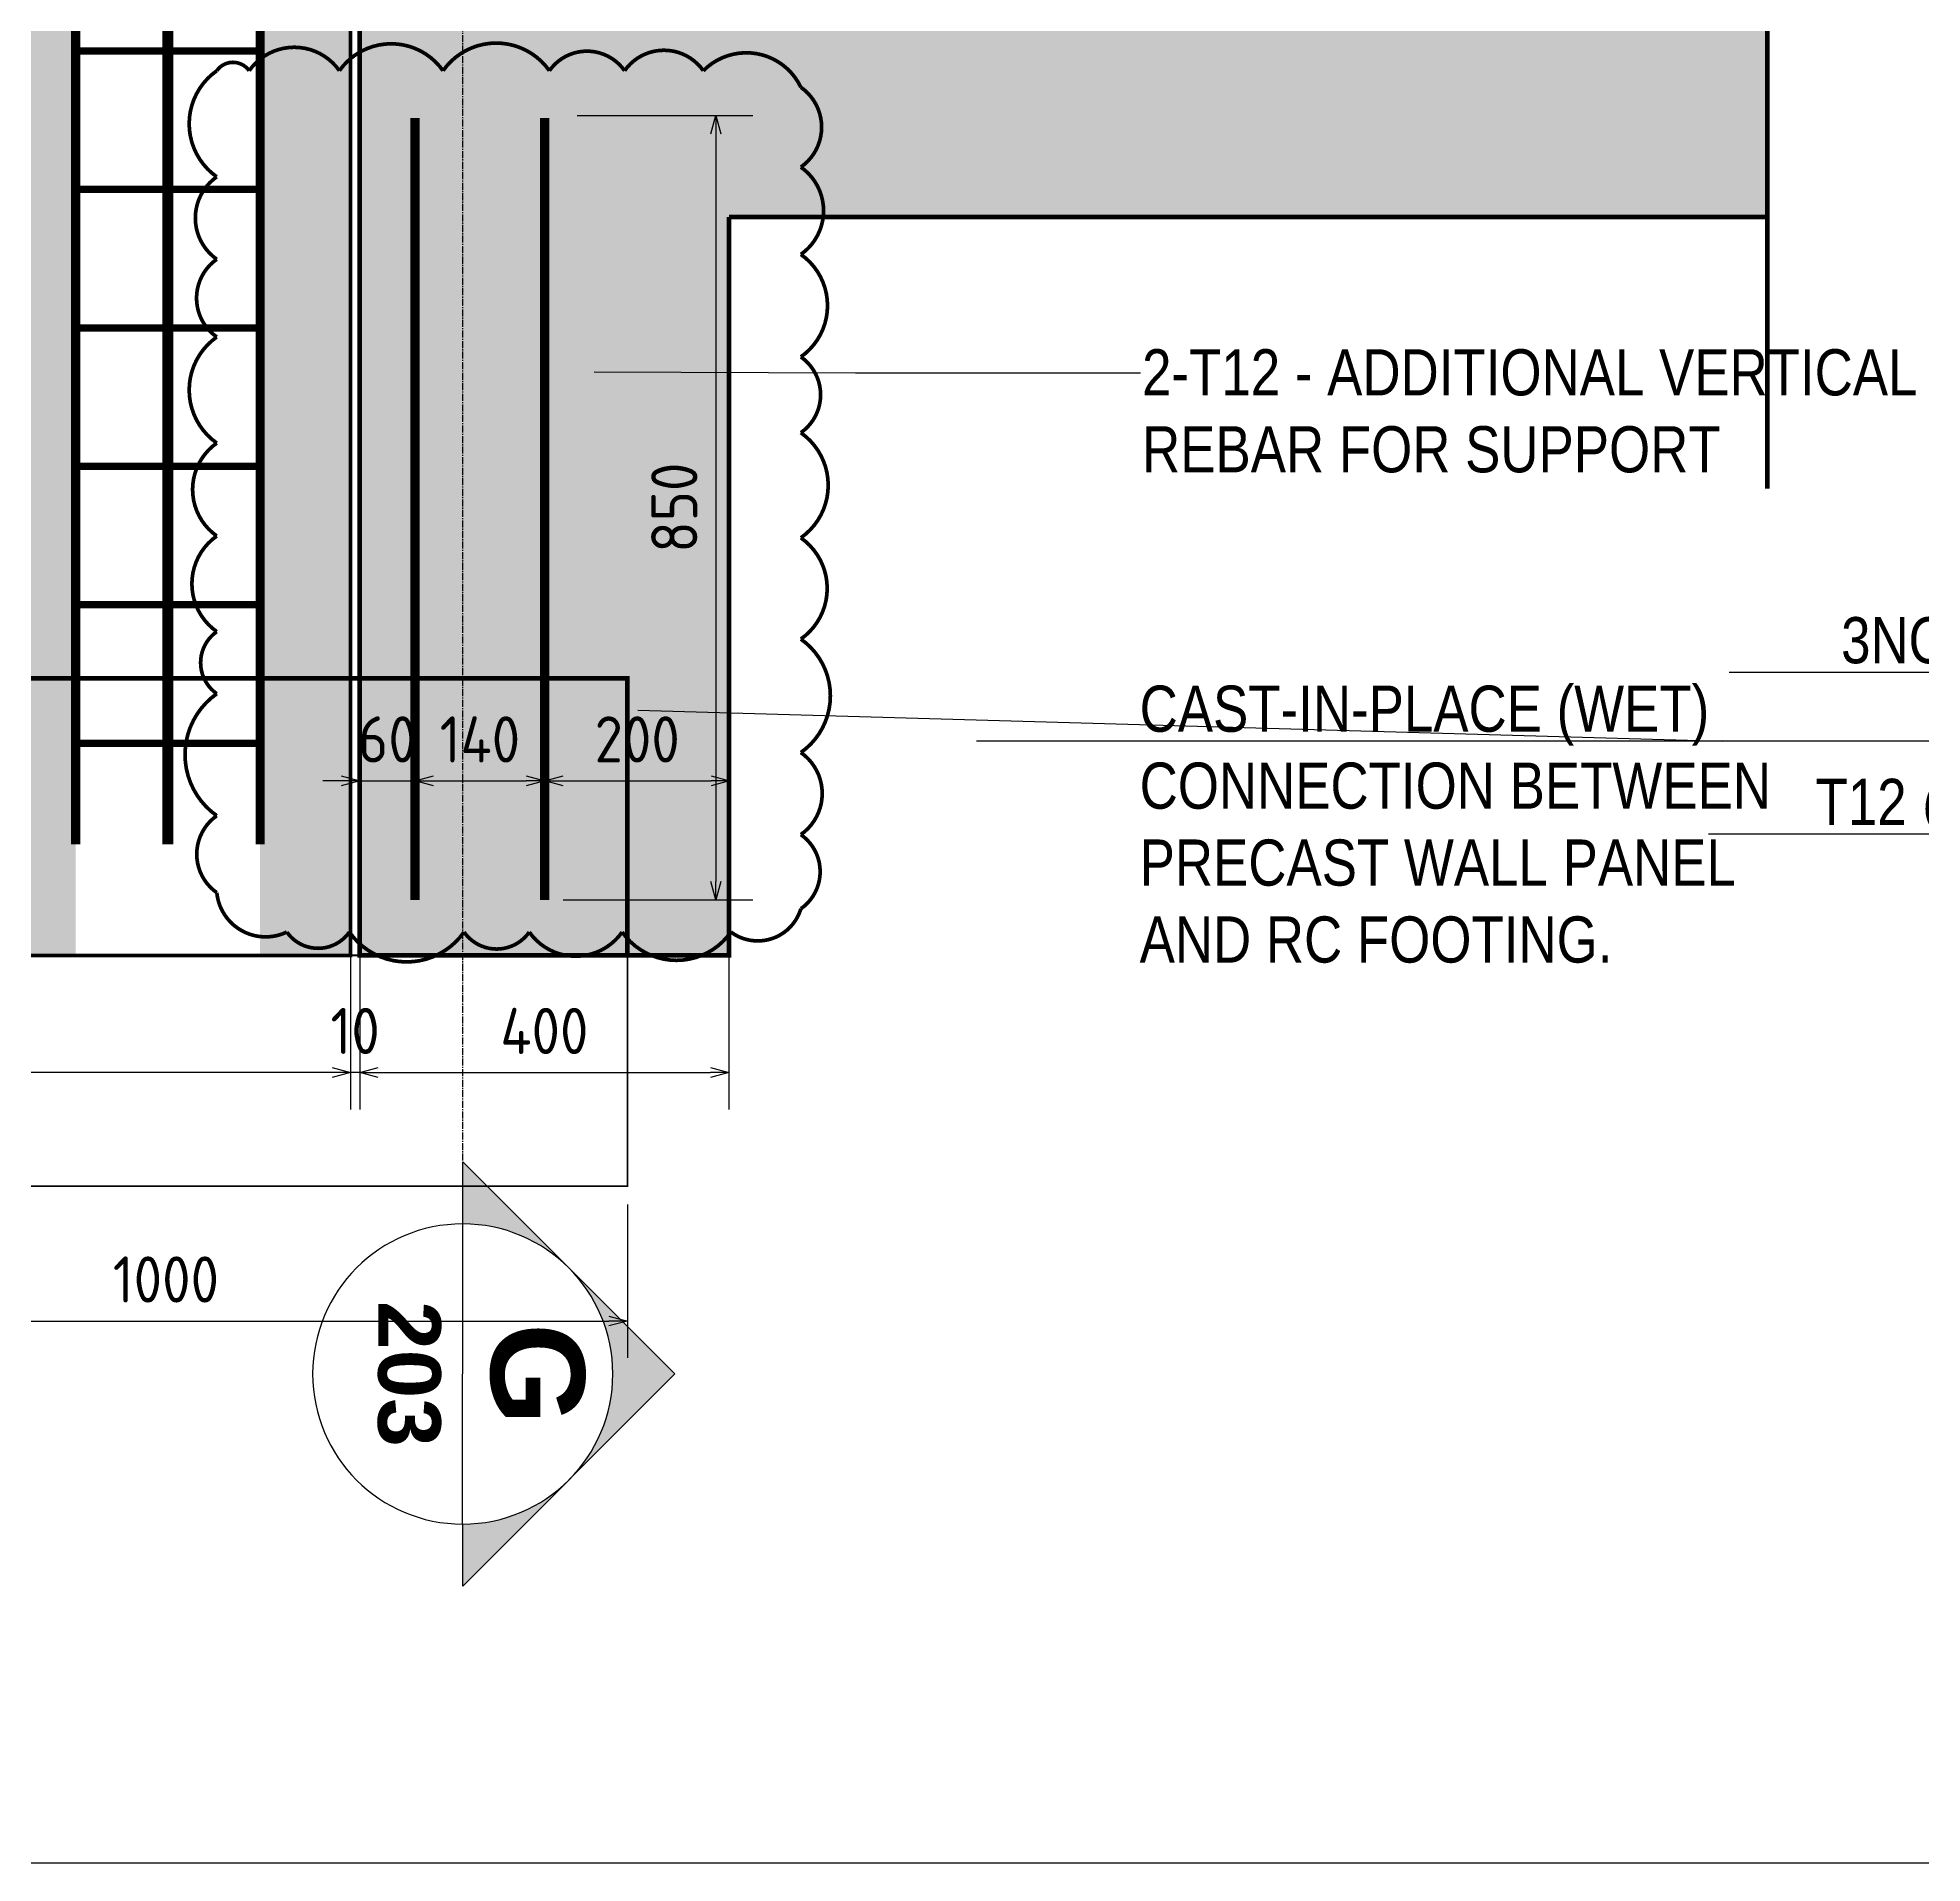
# Model space of a CAD drawing. Header units: centimetres. Extents: x -6122352 to 7132207, y -1694241 to 1947892.
# Drawn here: x 3079218 to 3081259, y -659632 to -657655 of the extents above; entities that cross this region are included whole.
import ezdxf
from ezdxf import colors
from ezdxf.entities.mleader import LeaderData, LeaderLine
from ezdxf.enums import TextEntityAlignment as Align
from ezdxf.math import Vec2, Vec3

# ---------------------------------------------------------------- set-up
doc = ezdxf.new("R2010")
doc.units = ezdxf.units.CM
doc.header["$MEASUREMENT"] = 0
doc.header["$PDMODE"] = 66
doc.header["$PDSIZE"] = 100
doc.linetypes.add('CENTER2', pattern=[1.125, 0.75, -0.125, 0.125, -0.125])
doc.linetypes.add('HIDDEN', pattern=[0.375, 0.25, -0.125])
for name, color, linetype in [('0-T1-NEW', 7, 'Continuous'), ('00-MI-DIM', 7, 'Continuous'), ('@MI-TYPE-01', 30, 'Continuous')]:
    doc.layers.add(name, color=color, linetype=linetype)
doc.layers.add('DLT_S-ANNO-SYMB-PLAN', color=7, linetype='Continuous', lineweight=35)
doc.layers.add('DLT_S-HATCH-1', color=90, linetype='Continuous', lineweight=9)
doc.layers.add('Layer4', color=7, linetype='Continuous', lineweight=9, true_color=0xff0505)
doc.styles.add('Arial', font='arialbd.ttf')
doc.styles.add('JWC BHQ 3.00', font='swissc.ttf', dxfattribs={"height": 3})
doc.styles.add('Schueco-BEMSTIL', font='isocpeur.ttf', dxfattribs={"width": 0.9})
doc.dimstyles.new('MI- JWC-TXT-2.5 MM', dxfattribs={"dimscale": 1.5, "dimtxt": 2.5, "dimasz": 1, "dimexe": 2, "dimexo": 1, "dimgap": 1, "dimtad": 1, "dimdec": 0, "dimdsep": 46, "dimtxsty": 'Schueco-BEMSTIL', "dimblk": 'OPEN30', "dimcen": 0, "dimdle": 2, "dimclrd": 140, "dimclre": 8, "dimclrt": 40, "dimadec": 0, "dimazin": 2, "dimtfac": 1, "dimtdec": 0, "dimtix": 1, "dimtmove": 2, "dimatfit": 3, "dimldrblk": 'OPEN', "dimfxl": 2, "dimlwd": -1, "dimlwe": -1, "dimarcsym": 0})

# ---------------------------------------------------------------- blocks, each defined once
blk = doc.blocks.new('_Open30')
at = {"color": 0, "linetype": 'ByBlock', "lineweight": -2}
for p, q in [((-1, 0.26794919), (0, 0)), ((0, 0), (-1, -0.26794919)), ((0, 0), (-1, 0))]:
    blk.add_line(p, q, dxfattribs=at)
blk = doc.blocks.new('*D3699')
at = {"color": 8, "ltscale": 20, "transparency": 16777216}
for p, q in [((3079966.52169793, -658462.5156086466), (3079966.521241241, -658815.6148152961)), ((3079566.521578812, -658554.6472622631), (3079566.521241284, -658815.6142979464))]:
    blk.add_line(p, q, dxfattribs=at)
at = {"color": 140, "ltscale": 20, "transparency": 16777216}
blk.add_line((3079586.521293019, -658775.614323814), (3079946.521292976, -658775.6147894288), dxfattribs=at)
at = {"layer": 'Defpoints', "color": 0, "ltscale": 20, "transparency": 16777216}
for p in [(3079966.521723798, -658442.5156086466), (3079566.52160468, -658534.6472622631), (3079966.521292976, -658775.6148152963)]:
    blk.add_point(p, dxfattribs=at)
at = {"color": 140, "ltscale": 20, "transparency": 16777216, "xscale": 20, "yscale": 20, "zscale": 20}
for p, rotation in [((3079566.521293019, -658775.6142979466), 179.9999258951156), ((3079966.521292976, -658775.6148152963), 359.9999258951156)]:
    blk.add_blockref('_Open30', p, dxfattribs=dict(at, rotation=rotation))
at = {"color": 40, "ltscale": 20, "transparency": 16777216, "insert": (3079766.5213512, -658730.6145566214), "char_height": 50, "attachment_point": 5, "rotation": 359.99992589511555, "style": 'Schueco-BEMSTIL'}
blk.add_mtext('400', dxfattribs=at)
blk = doc.blocks.new('_Open')
at = {"color": 0, "linetype": 'ByBlock', "lineweight": -2}
for p, q in [((-1, 0.1666666666666667), (0, 0)), ((-1, -0.1666666666666667), (0, 0)), ((0, 0), (-1, 0))]:
    blk.add_line(p, q, dxfattribs=at)
blk = doc.blocks.new('*U3651')
at = {"lineweight": 25}
h = blk.add_hatch(dxfattribs=at)
h.set_pattern_fill('ANSI31', color=255, scale=10.00000000000001, angle=179.9629410674929)
h.set_pattern_definition([(224.9629410674929, (0, 0), (22.43611452467172, -22.46515668843233), [])])
h.paths.add_polyline_path([(3.396307152896859, 3.391916526564543, 0.4142135623730951), (-3.391916526564543, 3.396307152896855), (0.004390626332314696, 6.788223679461402)])
h.paths.add_polyline_path([(6.7882236794614, -0.004390626332313233), (4.799998995958252, -0.003104641653234009, 0.198912367379658), (3.396307152896859, 3.391916526564543)])
h.paths.add_polyline_path([(-4.799998995958249, 0.00310464165323488), (-6.788223679461397, 0.004390626332313206), (-3.391916526564543, 3.396307152896855, 0.198912367379658)])
at = {"layer": 'DLT_S-HATCH-1'}
h = blk.add_hatch(color=1, dxfattribs=at)
h.dxf.hatch_style = 1
edge = h.paths.add_edge_path()
edge.add_line((4.799998995958251, -0.003104641653234909), (6.788223679461399, -0.004390626332313232))
edge.add_line((6.788223679461401, -0.004390626332313235), (0.004390626332314795, 6.788223679461402))
edge.add_line((0.004390626332314999, 6.788223679461403), (-6.788223679461396, 0.004390626332313019))
edge.add_line((-6.788223679461397, 0.004390626332313206), (-4.799998995958207, 0.003104641653234856))
edge.add_arc((1.776373487566713e-15, -1.459306616273638e-17), 4.800000000000001, -0.037058932507022746, 179.9629410674929, ccw=False)
h = blk.add_hatch(color=1, dxfattribs=at)
h.dxf.hatch_style = 1
h.paths.add_polyline_path([(82.04532703381454, 3.696933827523647), (80.04290195087367, -0.05177178737989907), (82.04290153252293, -0.05306538806874694)])
at = {"color": 1, "lineweight": 25}
for points in [[(4.799998995958252, -0.003104641653234309), (6.7882236794614, -0.004390626332313233), (0.004390626332314996, 6.788223679461402), (-6.788223679461397, 0.004390626332313206), (-4.799998995958205, 0.003104641653234851)], [(-4.799999999999955, 0), (4.799999999999955, 0)]]:
    blk.add_lwpolyline(points, dxfattribs=at)
blk.add_lwpolyline([(82.04532703381452, 3.696933827523648), (80.04290195087367, -0.05177178737989907), (80.04290195087367, -0.05177178737989907), (82.04290153252293, -0.05306538806874694)], close=True, dxfattribs=at)
blk.add_circle((0, 0), 4.799999999999998, dxfattribs=at)
at = {"layer": 'DLT_S-ANNO-SYMB-PLAN', "color": 1, "linetype": 'CENTER2', "lineweight": 25, "ltscale": 0.3}
for points in [[(4.799998995958252, -0.003104641653234909), (61.67741223854818, -0.03989297982369884)], [(61.6774122385001, -0.03989297982366767), (80.54290184628599, -0.05209518755211105)]]:
    blk.add_lwpolyline(points, dxfattribs=at)
at = {"color": 1, "lineweight": 25, "style": 'Arial', "flags": 8}
for tag, height, p in [('2', 3, (0, 2.399999999999977)), ('SHEET-NO-2', 2, (0, -1.702828367186838))]:
    blk.add_attdef(tag, text='', height=height, dxfattribs=at).set_placement(p, align=Align.MIDDLE_CENTER)
blk = doc.blocks.new('*D3680')
at = {"color": 8, "ltscale": 20, "transparency": 16777216}
for p, q in [((3079801.931317592, -657738.6706875023), (3079992.304596829, -657738.6709338591)), ((3079786.930218671, -658588.662488806), (3079992.303496878, -658588.6627545739))]:
    blk.add_line(p, q, dxfattribs=at)
at = {"color": 140, "ltscale": 20, "transparency": 16777216}
blk.add_line((3079952.304570948, -657758.6708820962), (3079952.30352276, -658568.662702811), dxfattribs=at)
at = {"layer": 'Defpoints', "color": 0, "ltscale": 20, "transparency": 16777216}
for p in [(3079781.931317592, -657738.6706616208), (3079766.930218671, -658588.6624629245), (3079952.303496878, -658588.662702811)]:
    blk.add_point(p, dxfattribs=at)
at = {"color": 140, "ltscale": 20, "transparency": 16777216, "xscale": 20, "yscale": 20, "zscale": 20}
for p, rotation in [((3079952.304596829, -657738.6708820962), 89.99992585509492), ((3079952.303496878, -658588.662702811), 269.9999258550949)]:
    blk.add_blockref('_Open30', p, dxfattribs=dict(at, rotation=rotation))
at = {"color": 40, "ltscale": 20, "transparency": 16777216, "insert": (3079907.304046853, -658163.6667342208), "char_height": 50, "attachment_point": 5, "rotation": 89.99992585509492, "style": 'Schueco-BEMSTIL'}
blk.add_mtext('850', dxfattribs=at)
blk = doc.blocks.new('*D3698')
at = {"color": 8, "ltscale": 20, "transparency": 16777216}
for p, q in [((3078856.52110813, -658918.7211441107), (3078856.520893271, -659084.8445884008)), ((3079856.521108128, -658918.7224369699), (3079856.520893268, -659084.845881775))]:
    blk.add_line(p, q, dxfattribs=at)
at = {"color": 140, "ltscale": 20, "transparency": 16777216}
blk.add_line((3078876.520945006, -659044.8446142683), (3079836.520945003, -659044.8458559075), dxfattribs=at)
at = {"layer": 'Defpoints', "color": 0, "ltscale": 20, "transparency": 16777216}
for p in [(3078856.521133998, -658898.7211441107), (3079856.521133995, -658898.7224369699), (3079856.520945003, -659044.845881775)]:
    blk.add_point(p, dxfattribs=at)
at = {"color": 140, "ltscale": 20, "transparency": 16777216, "xscale": 20, "yscale": 20, "zscale": 20}
for p, rotation in [((3078856.520945006, -659044.8445884008), 179.9999258951156), ((3079856.520945003, -659044.845881775), 359.9999258951156)]:
    blk.add_blockref('_Open30', p, dxfattribs=dict(at, rotation=rotation))
at = {"color": 40, "ltscale": 20, "transparency": 16777216, "insert": (3079356.521003206, -658999.8452350879), "char_height": 50, "attachment_point": 5, "rotation": 359.99992589511555, "style": 'Schueco-BEMSTIL'}
blk.add_mtext('1000', dxfattribs=at)
blk = doc.blocks.new('*D3704')
at = {"color": 8, "transparency": 16777216}
for p, q in [((3079556.521878977, -658322.4877889636), (3079556.52124118, -658815.6142850127)), ((3079566.521578812, -658554.6472622631), (3079566.521241284, -658815.6142979464))]:
    blk.add_line(p, q, dxfattribs=at)
at = {"color": 140, "transparency": 16777216}
for p, q in [((3079536.521292915, -658775.6142591453), (3079516.521292915, -658775.6142332779)), ((3079566.521293019, -658775.6142979466), (3079556.521292915, -658775.6142850128)), ((3079586.521293019, -658775.614323814), (3079606.521293019, -658775.6143496815))]:
    blk.add_line(p, q, dxfattribs=at)
at = {"layer": 'Defpoints', "color": 0, "transparency": 16777216}
for p in [(3079556.521904844, -658302.4877889636), (3079566.52160468, -658534.6472622631), (3079556.521292915, -658775.6142850128)]:
    blk.add_point(p, dxfattribs=at)
at = {"color": 140, "transparency": 16777216, "xscale": 20, "yscale": 20, "zscale": 20}
for p, rotation in [((3079556.521292915, -658775.6142850128), 359.9999258951156), ((3079566.521293019, -658775.6142979466), 179.9999258951156)]:
    blk.add_blockref('_Open30', p, dxfattribs=dict(at, rotation=rotation))
at = {"color": 40, "transparency": 16777216, "insert": (3079561.521351169, -658730.6142914797), "char_height": 50, "attachment_point": 5, "rotation": 359.99992589511555, "style": 'Schueco-BEMSTIL'}
blk.add_mtext('10', dxfattribs=at)
blk = doc.blocks.new('*D3705')
at = {"color": 8, "transparency": 16777216}
for p, q in [((3078756.521884087, -658318.5337565383), (3078756.521241177, -658815.6132503133)), ((3079556.521878977, -658322.4877889636), (3079556.52124118, -658815.6142850127))]:
    blk.add_line(p, q, dxfattribs=at)
at = {"color": 140, "transparency": 16777216}
blk.add_line((3079536.521292915, -658775.6142591453), (3078776.521292912, -658775.6132761809), dxfattribs=at)
at = {"layer": 'Defpoints', "color": 0, "transparency": 16777216}
for p in [(3078756.521909954, -658298.5337565383), (3079556.521904844, -658302.4877889636), (3078756.521292912, -658775.6132503134)]:
    blk.add_point(p, dxfattribs=at)
at = {"color": 140, "transparency": 16777216, "xscale": 20, "yscale": 20, "zscale": 20}
for p, rotation in [((3078756.521292912, -658775.6132503134), 179.9999258951156), ((3079556.521292915, -658775.6142850128), 359.9999258951156)]:
    blk.add_blockref('_Open30', p, dxfattribs=dict(at, rotation=rotation))
at = {"color": 40, "transparency": 16777216, "insert": (3079156.521351115, -658730.6137676631), "char_height": 50, "attachment_point": 5, "rotation": 359.99992589511555, "style": 'Schueco-BEMSTIL'}
blk.add_mtext('800', dxfattribs=at)
blk = doc.blocks.new('*D3715')
at = {"layer": '@MI-TYPE-01', "color": 140, "transparency": 16777216}
for p, q in [((3079546.521705803, -658459.7453704996), (3079526.521705803, -658459.7453704996)), ((3079566.521705803, -658459.7453704996), (3079626.470412081, -658459.7453704996)), ((3079646.470412081, -658459.7453704996), (3079666.470412081, -658459.7453704996))]:
    blk.add_line(p, q, dxfattribs=at)
at = {"layer": '@MI-TYPE-01', "color": 8, "transparency": 16777216}
for p, q in [((3079566.521705803, -658476.4616236392), (3079566.521705803, -658499.7453704996)), ((3079626.470412081, -658476.4617011447), (3079626.470412081, -658499.7453704996))]:
    blk.add_line(p, q, dxfattribs=at)
at = {"layer": 'Defpoints', "color": 0, "transparency": 16777216}
for p in [(3079566.521705803, -658456.4616236392), (3079626.470412081, -658456.4617011447), (3079626.470412081, -658459.7453704996)]:
    blk.add_point(p, dxfattribs=at)
at = {"layer": '@MI-TYPE-01', "color": 140, "transparency": 16777216, "xscale": 20, "yscale": 20, "zscale": 20}
blk.add_blockref('_Open30', (3079566.521705803, -658459.7453704996), dxfattribs=at)
at = {"layer": '@MI-TYPE-01', "color": 140, "transparency": 16777216, "xscale": 20, "yscale": 20, "zscale": 20, "rotation": 180}
blk.add_blockref('_Open30', (3079626.470412081, -658459.7453704996), dxfattribs=at)
at = {"layer": '@MI-TYPE-01', "color": 40, "transparency": 16777216, "insert": (3079596.496058942, -658414.7453704996), "char_height": 50, "attachment_point": 5, "style": 'Schueco-BEMSTIL'}
blk.add_mtext('60', dxfattribs=at)
blk = doc.blocks.new('*D3716')
at = {"layer": '@MI-TYPE-01', "color": 8, "transparency": 16777216}
for p, q in [((3079766.930385342, -658439.7455105016), (3079766.930385342, -658419.7453704996)), ((3079626.470412081, -658476.4617011447), (3079626.470412081, -658499.7453704996))]:
    blk.add_line(p, q, dxfattribs=at)
at = {"layer": '@MI-TYPE-01', "color": 140, "transparency": 16777216}
blk.add_line((3079646.470412081, -658459.7453704996), (3079746.930385342, -658459.7453704996), dxfattribs=at)
at = {"layer": 'Defpoints', "color": 0, "transparency": 16777216}
for p in [(3079626.470412081, -658456.4617011447), (3079766.930385342, -658459.7453704996), (3079766.930385342, -658459.7455105016)]:
    blk.add_point(p, dxfattribs=at)
at = {"layer": '@MI-TYPE-01', "color": 140, "transparency": 16777216, "xscale": 20, "yscale": 20, "zscale": 20, "rotation": 180}
blk.add_blockref('_Open30', (3079626.470412081, -658459.7453704996), dxfattribs=at)
at = {"layer": '@MI-TYPE-01', "color": 140, "transparency": 16777216, "xscale": 20, "yscale": 20, "zscale": 20}
blk.add_blockref('_Open30', (3079766.930385342, -658459.7453704996), dxfattribs=at)
at = {"layer": '@MI-TYPE-01', "color": 40, "transparency": 16777216, "insert": (3079696.700398711, -658414.7453704996), "char_height": 50, "attachment_point": 5, "style": 'Schueco-BEMSTIL'}
blk.add_mtext('140', dxfattribs=at)
blk = doc.blocks.new('*D3717')
at = {"layer": '@MI-TYPE-01', "color": 8, "transparency": 16777216}
for p, q in [((3079766.930385342, -658439.7455105016), (3079766.930385342, -658419.745446948)), ((3079967.196212706, -658439.7456920973), (3079967.196212706, -658419.745446948))]:
    blk.add_line(p, q, dxfattribs=at)
at = {"layer": '@MI-TYPE-01', "color": 140, "transparency": 16777216}
blk.add_line((3079786.930385342, -658459.745446948), (3079947.196212706, -658459.745446948), dxfattribs=at)
at = {"layer": 'Defpoints', "color": 0, "transparency": 16777216}
for p in [(3079766.930385342, -658459.7455105016), (3079967.196212706, -658459.745446948), (3079967.196212706, -658459.7456920973)]:
    blk.add_point(p, dxfattribs=at)
at = {"layer": '@MI-TYPE-01', "color": 140, "transparency": 16777216, "xscale": 20, "yscale": 20, "zscale": 20, "rotation": 180}
blk.add_blockref('_Open30', (3079766.930385342, -658459.745446948), dxfattribs=at)
at = {"layer": '@MI-TYPE-01', "color": 140, "transparency": 16777216, "xscale": 20, "yscale": 20, "zscale": 20}
blk.add_blockref('_Open30', (3079967.196212706, -658459.745446948), dxfattribs=at)
at = {"layer": '@MI-TYPE-01', "color": 40, "transparency": 16777216, "insert": (3079867.063299024, -658414.745446948), "char_height": 50, "attachment_point": 5, "style": 'Schueco-BEMSTIL'}
blk.add_mtext('200', dxfattribs=at)

msp = doc.modelspace()

# ---------------------------------------------------------------- hatches: boundary and pattern name
at = {"ltscale": 20, "transparency": 33554679}
h = msp.add_hatch(dxfattribs=at)
h.set_pattern_fill('AR-CONC', color=8, scale=9.999999999999998, angle=16.92011334584682)
h.set_pattern_definition([(49.99992592468816, (3082040.975358944, -659276.2217398279), (71.7260101470549, -6.275306229816937), [7.499999999999997, -82.49999999999996]), (354.9999259246881, (3082040.975358944, -659276.2217398279), (-13.87503611352018, 75.2192313085167), [6, -66]), (100.4513703846881, (3082046.952526369, -659276.744681956), (57.85097380746956, 68.9439243038213), [6.374019199999998, -70.11421119999997]), (46.18412592468817, (3082040.975384796, -659256.2217398299), (106.724111667774, -16.55206605845223), [11.25, -123.75]), (96.6355614146882, (3082049.869057511, -659257.601082028), (93.46632050705567, 97.41173923884824), [9.561034199999991, -105.1713759999999]), (351.1840899146881, (3082040.975384796, -659256.2217398299), (93.46632044511011, 97.41173918839229), [8.999999999999996, -99.00000009999997]), (20.99992592468815, (3082050.975378332, -659261.2217527578), (59.69065315888746, -40.26196623811111), [7.499999999999999, -82.49999999999999]), (325.9999259246882, (3082050.975378332, -659261.2217527578), (24.33162694374776, 72.51497304740526), [5.999999999999999, -65.99999999999999]), (71.45137066468818, (3082055.949599395, -659264.5769165886), (84.02227937162776, 32.25300665177905), [6.374019000000001, -70.1142112]), (37.4999259246882, (3082040.975358944, -659276.2217398279), (1.216028570179118, 33.28938381100659), [0, -65.19999999999999, 0, -67, 0, -66.25]), (7.499925924688175, (3082040.975358944, -659276.2217398279), (26.30700473602996, 39.44113717704519), [0, -38.19999999999997, 0, -63.69999999999998, 0, -25.24999999999999]), (327.4999259246881, (3082018.675358942, -659276.2217109989), (53.38224070117145, -2.255556189101391), [0, -24.99999999999999, 0, -77.99999999999997, 0, -103.5]), (317.4999259246881, (3082008.675358942, -659276.2216980701), (58.31862987634346, 10.01042283552795), [0, -32.49999999999999, 0, -51.79999999999999, 0, -73.49999999999999])])
edge = h.paths.add_edge_path()
edge.add_line((3079266.595177018, -655800.4582214648), (3079356.525139602, -655800.4583377311))
edge.add_line((3079356.525139602, -655800.4583377311), (3079356.525193558, -655758.721790503))
edge.add_line((3079356.525193558, -655758.721790503), (3079156.525193567, -655758.7215319312))
edge.add_line((3079156.525193567, -655758.7215319312), (3079156.523900786, -656758.6639166324))
edge.add_line((3079156.523900786, -656758.6639166324), (3077938.314370769, -656758.6623416567))
edge.add_line((3077938.314370769, -656758.6623416567), (3077938.314241408, -656858.7199569859))
edge.add_line((3077938.314241408, -656858.7199569859), (3079096.52377146, -656858.7214543383))
edge.add_line((3079096.52377146, -656858.7214543383), (3079096.522750129, -657408.7214236992))
edge.add_line((3079096.522750129, -657408.7214236992), (3077938.7133954, -657408.7192129097))
edge.add_line((3077938.7133954, -657408.7192129097), (3077938.713124459, -657858.2908738835))
edge.add_line((3077938.713124459, -657858.2908738835), (3078756.522480933, -657856.9116490191))
edge.add_line((3078756.522480933, -657856.9116490191), (3078756.52145902, -658647.3407326511))
edge.add_line((3078756.52145902, -658647.3407326511), (3079258.591494616, -658648.7216639306))
edge.add_line((3079258.591494616, -658648.7216639306), (3079258.595166675, -655808.4582111245))
edge.add_arc((3079266.595166676, -655808.4582214662), 8.000000001403668, 89.99992593180122, 179.9999259334687, ccw=False)
edge = h.paths.add_edge_path()
edge.add_line((3079556.525193568, -655758.7220490731), (3079356.525193558, -655758.721790503))
edge.add_line((3079356.525193558, -655758.721790503), (3079356.525139602, -655800.4583377311))
edge.add_line((3079356.525139602, -655800.4583377311), (3079358.595177017, -655800.4583404077))
edge.add_line((3079358.595177017, -655800.4583404077), (3079358.595163492, -655810.9184518046))
edge.add_line((3079358.595163492, -655810.9184518046), (3079450.595163503, -655810.9185707455))
edge.add_arc((3079450.595153163, -655818.9185707464), 8.000000000938005, -7.40573598818628e-05, 89.99992594180628, ccw=False)
edge.add_line((3079458.595153164, -655818.9185810868), (3079458.591494618, -658648.7219225011))
edge.add_line((3079458.591494618, -658648.7219225011), (3079556.52145721, -658648.7220491123))
edge.add_line((3079556.52145721, -658648.7220491123), (3079556.525193568, -655758.7220490731))
h.paths.add_polyline_path([(3079524.282044355, -656662.7212015056), (3079599.072839336, -656662.721298199), (3079599.072994448, -656542.7422187033), (3079524.282199478, -656542.7421220063)])
h = msp.add_hatch(dxfattribs=at)
h.set_pattern_fill('AR-CONC', color=8, scale=9.999999999999998, angle=16.92011334584682)
h.set_pattern_definition([(49.9999259246788, (3069868.769887027, -654327.3418247772), (71.72601014705386, -6.275306229828731), [7.5, -82.5]), (354.9999259246787, (3069868.769887027, -654327.3418247772), (-13.87503611350783, 75.21923130851897), [5.999999999999999, -65.99999999999999]), (100.4513703846788, (3069874.74705446, -654327.8647669044), (57.85097380748087, 68.9439243038118), [6.374019199999996, -70.11421119999996]), (46.18412592467872, (3069868.769912887, -654307.3418247764), (106.7241116677713, -16.55206605846976), [11.25, -123.75]), (96.63556141467876, (3069877.663585602, -654308.7211669763), (93.46632050707169, 97.4117392388329), [9.5610342, -105.171376]), (351.1840899146786, (3069868.769912887, -654307.3418247764), (93.46632044512612, 97.41173918837694), [8.999999999999996, -99.00000009999997]), (20.99992592467879, (3069878.769906419, -654312.3418377062), (59.69065315888083, -40.26196623812092), [7.5, -82.5]), (325.9999259246787, (3069878.769906419, -654312.3418377062), (24.33162694375968, 72.51497304740126), [6, -66]), (71.45137066467876, (3069883.744127485, -654315.6970015368), (84.02227937163309, 32.25300665176526), [6.374018999999998, -70.11421119999996]), (37.49992592467877, (3069868.769887027, -654327.3418247772), (1.216028570184587, 33.2893838110064), [0, -65.19999999999999, 0, -67, 0, -66.25]), (7.499925924678706, (3069868.769887027, -654327.3418247772), (26.30700473603644, 39.44113717704087), [0, -38.2, 0, -63.7, 0, -25.25]), (327.4999259246787, (3069846.469887029, -654327.3417959464), (53.38224070117108, -2.255556189110167), [0, -25, 0, -77.99999999999999, 0, -103.5]), (317.4999259246787, (3069836.469887033, -654327.3417830166), (58.31862987634511, 10.01042283551837), [0, -32.5, 0, -51.8, 0, -73.5])])
edge = h.paths.add_edge_path()
edge.add_line((3081091.131089768, -656858.7240330885), (3081091.13121905, -656758.7240330867))
edge.add_line((3081091.131219048, -656758.7240330891), (3079566.523900724, -656758.7220619727))
edge.add_line((3079566.523900722, -656758.7220619725), (3079566.522750066, -657648.7220621647))
edge.add_line((3079566.522750063, -657648.7220621643), (3079566.521457201, -658648.7220619967))
edge.add_line((3079566.521457203, -658648.7220619979), (3079966.521457201, -658648.722579141))
edge.add_line((3079966.521457202, -658648.7225791393), (3079966.522491488, -657848.7225793023))
edge.add_line((3079966.522491489, -657848.7225793012), (3081091.529985191, -657848.7240337684))
edge.add_line((3081091.52998519, -657848.7240337704), (3081091.530424758, -657508.7230934168))
edge.add_line((3081091.530334257, -657408.7241575874), (3079616.522659564, -657408.7210318062))
edge.add_line((3079616.522750066, -657508.7199676348), (3079616.52377143, -656858.7221266166))
edge.add_line((3079616.523771431, -656858.7221266152), (3081091.131089764, -656858.7240330882))

# ---------------------------------------------------------------- linework, layer by layer
at = {"color": 3, "ltscale": 20}
msp.add_lwpolyline([(3076750.992326634, -654944.5211961643), (3083495.139063718, -654944.5372496474), (3083495.133003048, -659632.3392463578), (3076750.98626596, -659632.3231928737)], close=True, dxfattribs=at)
at = {"color": 6, "ltscale": 20, "const_width": 4}
msp.add_lwpolyline([(3077938.314370761, -656758.6623416604), (3079156.523900783, -656758.6639166324), (3079156.525193563, -655758.721531933), (3079556.525193564, -655758.722049075), (3079556.521457214, -658648.7220491114), (3078756.521457213, -658648.7215319686), (3078756.522479121, -657858.292448336), (3077938.713124448, -657858.2908738862)], dxfattribs=at)
at = {"color": 8, "ltscale": 20, "const_width": 9.999999999999998}
for points in [[(3079258.591649902, -658528.606659687), (3079258.595166667, -655808.4582111244, -0.4142135623833605), (3079266.595177014, -655800.4582214657), (3079416.254019032, -655800.4584149532)], [(3079458.591649904, -658528.6069182579), (3079458.595153156, -655818.9185810885, 0.4142135623071256), (3079450.595163492, -655810.9185707474), (3079287.432576717, -655810.9183598062)]]:
    msp.add_lwpolyline(points, format="xyb", dxfattribs=at)
at = {"color": 8, "ltscale": 20}
for points, const_width in [([(3079358.59517701, -655800.4583404076), (3079358.591649893, -658528.6067889747)], 12), ([(3079258.592761199, -657668.933429944), (3079458.592761201, -657668.9336885168)], 7.999999999999998), ([(3079258.592567261, -657818.933429943), (3079458.59256726, -657818.9336885167)], 7.999999999999998), ([(3079258.592373316, -657968.9334299448), (3079458.592373322, -657968.9336885149)], 7.999999999999998), ([(3079258.592179382, -658118.9334299429), (3079458.592179385, -658118.9336885138)], 7.999999999999998), ([(3079258.59198544, -658268.9334299428), (3079458.591985446, -658268.9336885129)], 7.999999999999998), ([(3079258.591791499, -658418.933429941), (3079458.591791505, -658418.9336885156)], 7.999999999999998)]:
    msp.add_lwpolyline(points, dxfattribs=dict(at, const_width=const_width))
at = {"color": 224, "ltscale": 20}
for points, const_width in [([(3081091.131837259, -656280.55104161), (3081091.130729061, -657137.7140678678), (3081162.97345455, -657137.7141607524), (3080999.741248093, -657232.34674223), (3081091.530782075, -657232.3468609013), (3081091.529604392, -658143.2580414591)], 4.999999999999999), ([(3079626.471336209, -657741.6704800297), (3079626.470241163, -658588.6622813351)], 9.999999999999998), ([(3079766.931313716, -657741.6706616216), (3079766.93021867, -658588.6624629243)], 9.999999999999998)]:
    msp.add_lwpolyline(points, dxfattribs=dict(at, const_width=const_width))
at = {"color": 94, "const_width": 4}
msp.add_lwpolyline([(3079411.598352639, -657690.358650949, 0.52056705), (3079411.598204051, -657805.2893230666, 0.52056705), (3079411.598088634, -657894.5600324183, 0.52056705), (3079411.597979699, -657978.8196025148, 0.52056705), (3079411.597831166, -658093.707548721, 0.52056705), (3079411.597700999, -658194.3881114821, 0.52056705), (3079411.597567059, -658297.9882783177, 0.52056705), (3079411.597480059, -658365.2795571438, 0.52056705), (3079411.597309218, -658497.4185994734, 0.52056705), (3079411.597201461, -658580.7646488524, 0.52056705), (3079487.512353232, -658623.4627789588, 0.52056705), (3079555.239029464, -658623.4628665197, 0.52056705), (3079679.477846968, -658623.4630271427, 0.52056705), (3079750.179060593, -658623.4631185485, 0.52056705), (3079850.786378928, -658623.4632486209, 0.52056705), (3079968.60206748, -658623.4634009381, 0.52056705), (3080044.384027362, -658598.25560922, 0.52056705), (3080044.384131276, -658517.8820626639, 0.52056705), (3080044.384246238, -658428.9612988876, 0.52056705), (3080044.384405124, -658306.0673303611, 0.52056705), (3080044.38454693, -658196.3817727366, 0.52056705), (3080044.384694159, -658082.5009373453, 0.52056705), (3080044.384800379, -658000.3471444019, 0.52056705), (3080044.384943908, -657889.330979764, 0.52056705), (3080044.385066187, -657794.7500497648, 0.52056705), (3080044.385178042, -657708.2280408351, 0.52056705), (3079938.745365081, -657690.359332475, 0.52056705), (3079853.446131091, -657690.3592221956, 0.52056705), (3079771.923054018, -657690.3591167954, 0.52056705), (3079656.713646175, -657690.358967848, 0.52056705), (3079544.43808438, -657690.3588226917, 0.52056705), (3079446.679160258, -657690.358696302, 0.52056705)], format="xyb", close=True, dxfattribs=at)
at = {"color": 8, "linetype": 'HIDDEN', "ltscale": 5}
msp.add_lwpolyline([(3078856.521457211, -658648.7211441112, 4.999999999999999, 4.999999999999999, 0), (3078856.521845064, -658348.721144114, 4.999999999999999, 4.999999999999999, 0), (3079856.521845062, -658348.7224369696, 4.999999999999999, 4.999999999999999, 0), (3079856.521457205, -658648.7224369714, 0, 0, 0)], format="xyseb", dxfattribs=at)
at = {"color": 224, "ltscale": 20, "const_width": 2}
msp.add_lwpolyline([(3078856.521457215, -658648.7211441104), (3079856.521457213, -658648.7224369696), (3079856.521133995, -658898.7224369699), (3078856.521133998, -658898.7211441125)], close=True, dxfattribs=at)
at = {"layer": '0-T1-NEW', "color": 20, "ltscale": 20}
msp.add_lwpolyline([(3079566.523900722, -656758.7220619734, 5, 5, 0), (3079566.521457203, -658648.7220619969, 5, 5, 0), (3079966.521457201, -658648.7224369257, 5, 5, 0), (3079966.522491488, -657848.7224370872, 0, 0, 0)], format="xyseb", dxfattribs=at)
at = {"layer": '0-T1-NEW', "color": 20, "ltscale": 20, "const_width": 5}
msp.add_lwpolyline([(3081091.529985183, -657848.7240337741), (3079966.522491488, -657848.7224370872)], dxfattribs=at)

# ---------------------------------------------------------------- block references
at = {"layer": 'Layer4', "lineweight": -2}
ref = msp.add_blockref('*U3651', (3079678.043840957, -659102.2383156222), dxfattribs=dict(at, xscale=-33.87185358694581, yscale=33.87185358694587, zscale=33.87185358694588, rotation=269.9628669918472))
ref.add_attrib('2', 'G', dxfattribs={"layer": '0', "color": 1, "lineweight": 25, "height": 101.6155607608376, "rotation": 269.9628669802866, "style": 'Arial'}).set_placement((3079759.336272493, -659102.2910007059), align=Align.MIDDLE_CENTER)
ref.add_attrib('SHEET-NO-2', '203', dxfattribs={"layer": '0', "color": 1, "lineweight": 25, "height": 67.74370717389172, "rotation": 269.9628669802866, "style": 'Arial'}).set_placement((3079620.365899933, -659102.2009349325), align=Align.MIDDLE_CENTER)

# ---------------------------------------------------------------- dimensions: what is measured, and where the dimension line sits
at = {"color": 0, "ltscale": 20}
dim = msp.add_linear_dim(base=(3079952.303496878, -658588.662702811), p1=(3079781.931317591, -657738.6706616207), p2=(3079766.93021867, -658588.6624629243), angle=89.99992585509492, dimstyle='MI- JWC-TXT-2.5 MM', dxfattribs=at)
dim.commit()
dim.dimension.update_dxf_attribs({"geometry": '*D3680', "text_midpoint": (3079907.304046853, -658163.6667342208)})
for base, p1, p2, picture, middle in [((3078756.521292912, -658775.6132503134), (3079556.521904845, -658302.4877889636), (3078756.521909954, -658298.5337565383), '*D3705', (3079156.521351115, -658730.6137676631)), ((3079556.521292915, -658775.6142850128), (3079566.52160468, -658534.6472622632), (3079556.521904845, -658302.4877889636), '*D3704', (3079561.521351169, -658730.6142914797))]:
    dim = msp.add_linear_dim(base=base, p1=p1, p2=p2, angle=359.9999258951156, dimstyle='MI- JWC-TXT-2.5 MM')
    dim.commit()
    dim.dimension.update_dxf_attribs({"geometry": picture, "text_midpoint": middle})
at = {"color": 224, "ltscale": 20}
dim = msp.add_linear_dim(base=(3079966.521292976, -658775.6148152963), p1=(3079566.52160468, -658534.6472622632), p2=(3079966.521723798, -658442.5156086466), angle=359.9999258951156, dimstyle='MI- JWC-TXT-2.5 MM', dxfattribs=at)
dim.commit()
dim.dimension.update_dxf_attribs({"geometry": '*D3699', "text_midpoint": (3079766.5213512, -658730.6145566214)})
at = {"color": 8, "ltscale": 20}
dim = msp.add_linear_dim(base=(3079856.520945003, -659044.845881775), p1=(3078856.521133998, -658898.7211441107), p2=(3079856.521133995, -658898.7224369699), angle=359.9999258951156, dimstyle='MI- JWC-TXT-2.5 MM', dxfattribs=at)
dim.commit()
dim.dimension.update_dxf_attribs({"geometry": '*D3698', "text_midpoint": (3079356.521003206, -658999.8452350879)})
at = {"layer": '@MI-TYPE-01'}
for base, p1, p2, picture, middle in [((3079626.470412081, -658459.7453704996), (3079566.521705803, -658456.4616236392), (3079626.470412081, -658456.4617011447), '*D3715', (3079596.496058942, -658414.7453704996)), ((3079766.930385342, -658459.7453704996), (3079626.470412081, -658456.4617011447), (3079766.930385342, -658459.7455105016), '*D3716', (3079696.700398711, -658414.7453704996)), ((3079967.196212706, -658459.745446948), (3079766.930385342, -658459.7455105016), (3079967.196212706, -658459.7456920973), '*D3717', (3079867.063299024, -658414.745446948))]:
    dim = msp.add_linear_dim(base=base, p1=p1, p2=p2, dimstyle='MI- JWC-TXT-2.5 MM', dxfattribs=at)
    dim.commit()
    dim.dimension.update_dxf_attribs({"geometry": picture, "text_midpoint": middle})

# ---------------------------------------------------------------- leaders
at = {"layer": '00-MI-DIM', "color": 0, "ltscale": 20}
ml = msp.add_multileader_mtext('Standard', dxfattribs=at)
ml.set_content('2-T12 - ADDITIONAL VERTICAL\\PREBAR FOR SUPPORT', style='JWC BHQ 3.00')
ml.set_leader_properties()
ml.build(insert=Vec2(0, 0))
ml.multileader.update_dxf_attribs({"text_right_attachment_type": 6, "dogleg_length": 15.44114917986095, "arrow_head_size": 40, "scale": 20})
ctx = ml.context
ctx.base_point, ctx.scale, ctx.char_height, ctx.arrow_head_size, ctx.landing_gap_size, ctx.plane_origin, ctx.plane_x_axis, ctx.plane_y_axis = Vec3(3080412.290691578, -658017.6828848331), 20, 50, 40, 1.8, Vec3(3079811.611837178, -658017.6821082424), Vec3(0.9999999999991643, -1.29285808604402e-06), Vec3(1.29285808604402e-06, 0.9999999999991643)
ctx.right_attachment = 6
notes = []
notes.append((ctx, [(0, (1, 1, 0), (3080103.467707981, -658017.6824855688), (0.9999999999991644, -1.292858085896087e-06), 308.822983597219, [(0, [(3079780.529085901, -658016.255936701)], 0, [])])]))
ctx.mtext.insert, ctx.mtext.text_direction, ctx.mtext.rotation, ctx.mtext.flow_direction = Vec3(3080414.090724675, -657992.0822378095), Vec3(0.9999999999991643, -1.29285808604402e-06), 6.2831840143215, 5
ml = msp.add_multileader_mtext('Standard', dxfattribs=at)
ml.set_content('3NOS - T12@150MM C/C ', style='JWC BHQ 3.00')
ml.set_leader_properties()
ml.build(insert=Vec2(0, 0))
ml.multileader.update_dxf_attribs({"text_right_attachment_type": 6, "dogleg_length": 15.44114917986095, "arrow_head_size": 40, "scale": 20})
ctx = ml.context
ctx.base_point, ctx.scale, ctx.char_height, ctx.arrow_head_size, ctx.landing_gap_size, ctx.plane_origin, ctx.plane_x_axis, ctx.plane_y_axis = Vec3(3081171.384302602, -658312.0479373374), 20, 50, 40, 1.8, Vec3(3082290.197330432, -658119.9052138411), Vec3(0.9999999999991643, -1.29285808604402e-06), Vec3(1.29285808604402e-06, 0.9999999999991643)
ctx.right_attachment, ctx.text_align_type = 6, 2
notes.append((ctx, [(0, (1, 1, 0), (3082151.242312033, -658342.2927106483), (-0.9999999999991644, 1.292858085954842e-06), 308.8229835972191, [(0, [(3082404.784337973, -658769.8470786008)], 0, [])])]))
ctx.mtext.insert, ctx.mtext.text_direction, ctx.mtext.rotation, ctx.mtext.alignment, ctx.mtext.flow_direction = Vec3(3081840.619406008, -658282.2923090569), Vec3(0.9999999999991643, -1.29285808604402e-06), 6.2831840143215, 3, 5
ml = msp.add_multileader_mtext('Standard', dxfattribs=at)
ml.set_content('CAST-IN-PLACE (WET) \\PCONNECTION BETWEEN \\PPRECAST WALL PANEL \\PAND RC FOOTING.', style='JWC BHQ 3.00')
ml.set_leader_properties()
ml.build(insert=Vec2(0, 0))
ml.multileader.update_dxf_attribs({"text_right_attachment_type": 6, "dogleg_length": 15.44114917986095, "arrow_head_size": 40, "scale": 20})
ctx = ml.context
ctx.base_point, ctx.scale, ctx.char_height, ctx.arrow_head_size, ctx.landing_gap_size, ctx.plane_origin = Vec3(3080409.656652736, -658382.0806107379), 20, 50, 40, 1.8, Vec3(3079827.823306572, -658382.0806107379)
ctx.right_attachment = 6
notes.append((ctx, [(1, (1, 1, 0), (3081042.918581137, -658416.4799613872), (-1, 0), 15.44114917986095, [(0, [(3079827.823306572, -658382.0806107379)], 0, []), (1, [(3082409.736528754, -658416.4799613872)], 0, [])])]))
ctx.mtext.insert, ctx.mtext.flow_direction = Vec3(3080411.456652736, -658356.4799613872), 5
ml = msp.add_multileader_mtext('Standard', dxfattribs=at)
ml.set_content('T12 @ 150MM BOTHWAYS ', style='JWC BHQ 3.00')
ml.set_leader_properties()
ml.build(insert=Vec2(0, 0))
ml.multileader.update_dxf_attribs({"text_right_attachment_type": 6, "dogleg_length": 15.44114917986095, "arrow_head_size": 40, "scale": 20})
ctx = ml.context
ctx.base_point, ctx.scale, ctx.char_height, ctx.arrow_head_size, ctx.landing_gap_size, ctx.plane_origin, ctx.plane_x_axis, ctx.plane_y_axis = Vec3(3081152.939405981, -658487.2219045046), 20, 50, 40, 1.8, Vec3(3082284.324452605, -658223.9221006043), Vec3(0.9999999999991643, -1.29285808604402e-06), Vec3(1.29285808604402e-06, 0.9999999999991643)
ctx.right_attachment, ctx.text_align_type = 6, 2
notes.append((ctx, [(0, (1, 1, 0), (3082177.635077749, -658517.4667357842), (-0.9999999999991644, 1.292858085954842e-06), 308.8229835972191, [(0, [(3082248.089800232, -658681.2338440894)], 0, [])])]))
ctx.mtext.insert, ctx.mtext.text_direction, ctx.mtext.rotation, ctx.mtext.alignment, ctx.mtext.flow_direction = Vec3(3081867.012171724, -658457.4663341928), Vec3(0.9999999999991643, -1.29285808604402e-06), 6.2831840143215, 3, 5
for ctx, leaders in notes:
    for number, flags, end, landing, length, lines in leaders:
        leader = LeaderData()
        leader.index, (leader.has_last_leader_line, leader.has_dogleg_vector, leader.attachment_direction) = number, flags
        leader.last_leader_point, leader.dogleg_vector, leader.dogleg_length = Vec3(end), Vec3(landing), length
        for number, points, colour, breaks in lines:
            line = LeaderLine()
            line.index, line.vertices, line.color, line.breaks = number, Vec3.list(points), colors.encode_raw_color(colour), breaks
            leader.lines.append(line)
        ctx.leaders.append(leader)

doc.saveas('drawing.dxf')
